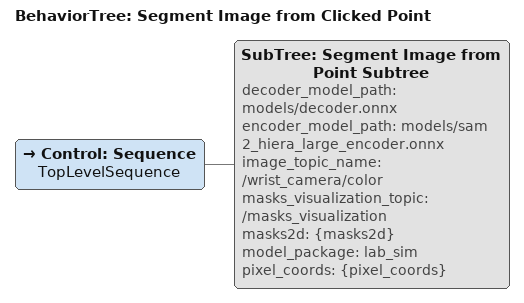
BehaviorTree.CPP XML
<root BTCPP_format="4" main_tree_to_execute="Segment Image from Clicked Point">
  <BehaviorTree ID="Segment Image from Clicked Point" _description="Captures image from wrist camera and asks user to click points of an object to segment.">
    <Control ID="Sequence" name="TopLevelSequence">
      <SubTree ID="Segment Image from Point Subtree" decoder_model_path="models/decoder.onnx" encoder_model_path="models/sam2_hiera_large_encoder.onnx" image_topic_name="/wrist_camera/color" masks_visualization_topic="/masks_visualization" masks2d="{masks2d}" model_package="lab_sim" pixel_coords="{pixel_coords}"/>
    </Control>
  </BehaviorTree>
</root>
